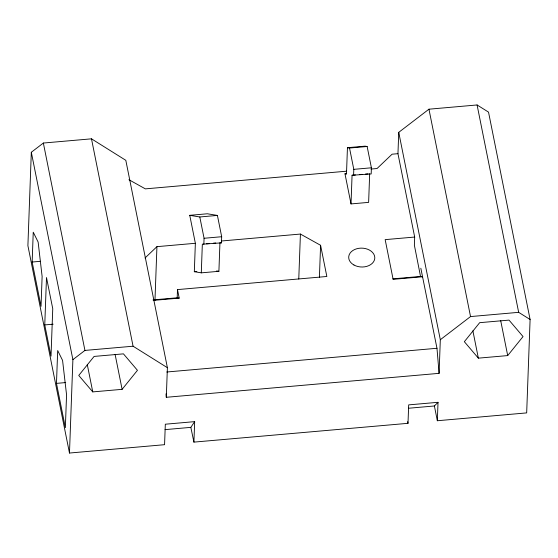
<?xml version="1.0" encoding="UTF-8"?>
<svg xmlns="http://www.w3.org/2000/svg" width="558" height="558" viewBox="0 0 558 558"><rect width="100%" height="100%" fill="white"/><g stroke="black" fill="none" stroke-linecap="round" stroke-linejoin="round"><path stroke-width="0.84" d="M32.162 262.037L33.243 232.198L38.132 242.053L42.122 276.482L41.034 306.321L32.162 262.037L40.56 261.297M398.74 132.344L440.318 339.724L439.09 373.344L166.305 397.296L167.393 367.694L125.815 160.32L91.491 138.83L43.357 143.043L31.318 152.264L27.9 245.666L69.478 453.04L164.568 444.691L165.321 424.213L194.665 421.632L193.919 442.117L408.003 423.32L408.679 404.885L438.023 402.304L437.346 420.739L526.675 412.899L530.1 319.497L488.522 112.116L477.083 104.96L428.956 109.194L398.74 132.344L397.959 153.68L414.678 237.052L414.378 245.241L420.53 276.44L422.552 276.761L393.118 279.335L385.16 239.633L414.678 237.052M44.759 324.923L46.495 277.535L52.752 308.72L51.015 356.116L44.759 324.923L53.143 324.191M56.477 383.381L57.683 350.55L62.573 360.405L66.562 394.834L65.356 427.658L56.477 383.381L65.704 382.565M69.478 453.04L72.896 359.645L31.318 152.264M154.971 300.288L156.938 246.657L195.363 243.288L189.755 215.325L207.367 213.777L217.411 215.423L221.679 236.725L221.456 242.869L202.338 244.174L201.292 272.848L218.903 271.3L219.95 242.625L221.456 242.869M177.493 289.602L179.202 298.118L177.193 297.791L177.493 289.602L326.842 276.482L320.592 245.297L300.42 234.06L221.631 240.979M201.292 272.848L194.324 271.704L195.363 243.288M203.844 244.418L204.068 238.273L199.799 216.971L189.755 215.325M298.767 279.035L300.42 234.06M319.413 277.298L320.592 245.297M351.017 203.921L352.07 175.247L371.182 173.943L371.405 167.798L367.136 146.496L365.058 146.154L347.446 147.703L346.483 174.047L344.977 173.803L351.017 203.921L368.629 202.373L369.675 173.698M353.577 175.491L353.8 169.346L349.524 148.044L347.446 147.703M193.919 442.117L190.829 427.365L194.665 421.632M122.104 389.338L137.449 370.317L123.444 353.856L94.1 356.423L78.755 375.443L92.761 391.897L122.104 389.338L115.094 354.351M507.703 355.586L523.041 336.565L509.022 320.111L479.678 322.677L464.347 341.698L478.359 358.152L507.703 355.586L500.686 320.599M408.491 408.254L434.389 405.98L438.023 402.304M145.024 258.005L156.938 246.657M72.896 359.645L84.935 350.424L133.069 346.211L167.393 367.694M440.318 339.724L470.534 316.574L518.661 312.334L530.1 319.497M349.524 148.044L367.136 146.496M397.959 153.68L392.093 154.196L377.048 168.523L370.972 169.06M353.8 169.346L371.405 167.798M346.671 171.187L145.352 188.869L128.912 179.711M344.977 173.803L346.651 173.657M352.07 175.247L355.418 174.947M359.61 174.584L362.128 174.361M365.483 174.068L368.001 173.845M199.799 216.971L217.411 215.423M204.068 238.273L221.679 236.725M206.53 243.804L209.048 243.581M213.24 243.211L215.758 242.995M194.324 271.704L196.841 271.481M153.025 299.918L177.193 297.791M392.839 278.867L420.53 276.44M153.304 300.392L179.202 298.118M166.793 371.998L436.977 348.276L439.09 373.344M165.049 429.632L190.829 427.365M216.581 270.923L218.903 271.3M420.83 268.245L436.977 348.276M477.083 104.96L518.661 312.334M428.956 109.194L470.534 316.574M472.884 330.845L478.359 358.152M434.389 405.98L437.346 420.739M407.675 421.674L408.003 423.32M91.491 138.83L133.069 346.211M43.357 143.043L84.935 350.424M87.285 364.59L92.761 391.897M166.012 393.843L166.305 397.296M353.96 265.008A13.05 9.437 2.1 0 0 374.711 258.884A13.05 9.437 2.1 0 0 356.569 248.812A13.05 9.437 2.1 0 0 353.96 265.008"/></g></svg>
